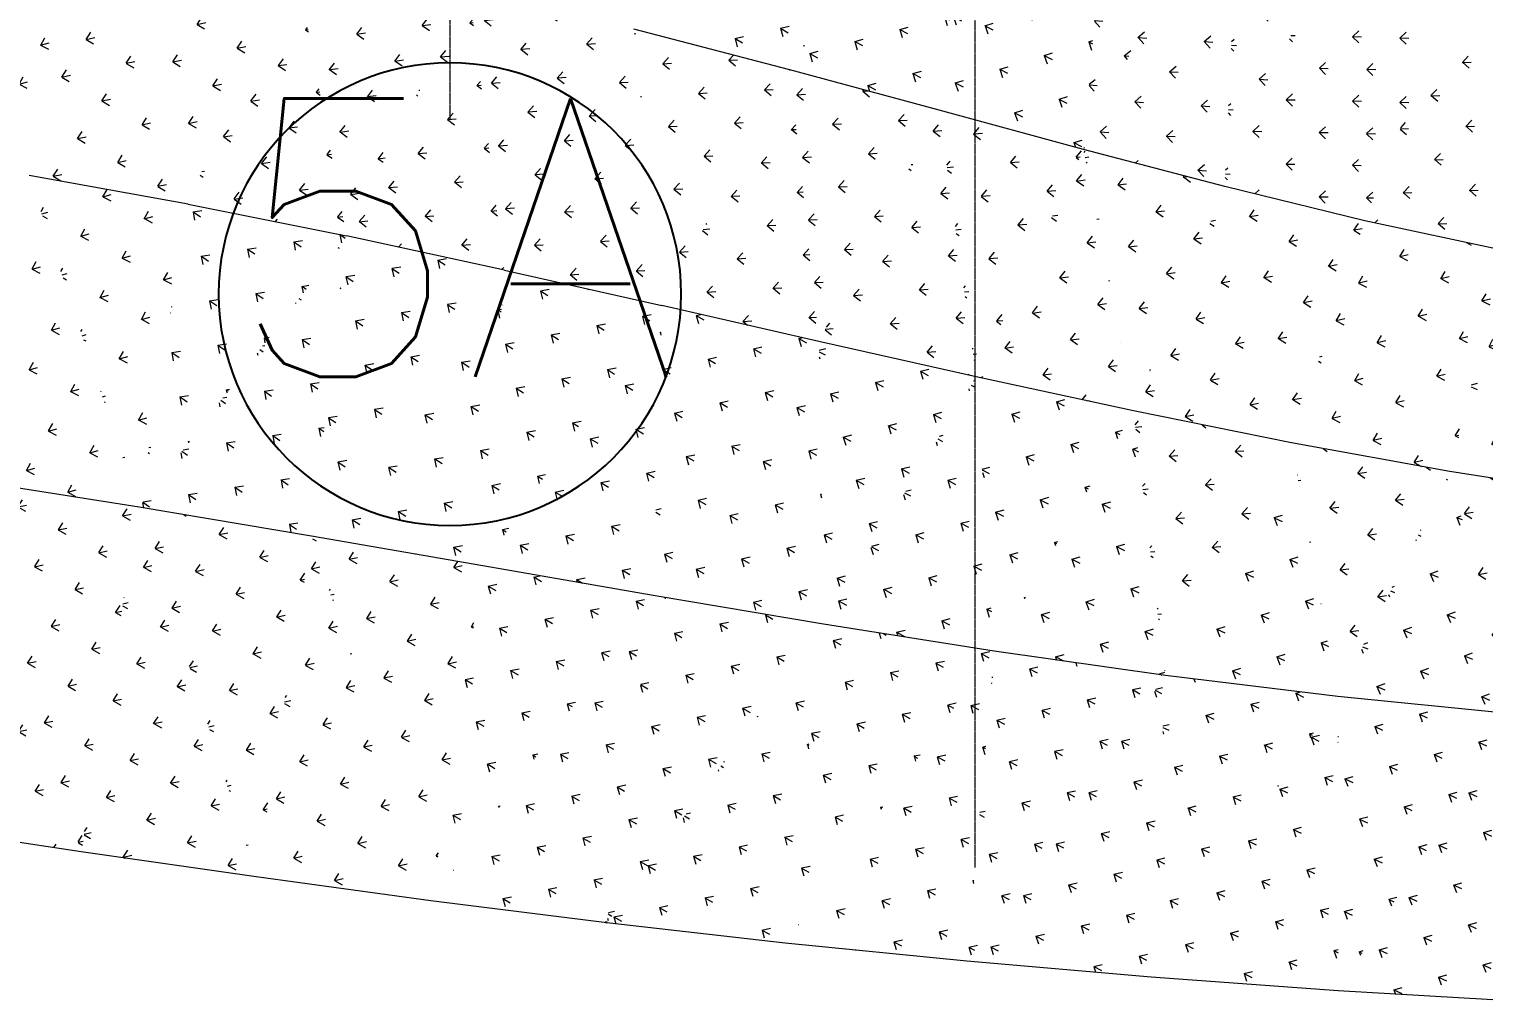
# Model space of a CAD drawing. Header units: millimetres. Extents: x 15878 to 679837, y -72324 to 391440.
# Drawn here: x 47227 to 55089, y -23580 to -18322 of the extents above; entities that cross this region are included whole.
import ezdxf

# ---------------------------------------------------------------- set-up
doc = ezdxf.new("R2010")
doc.units = ezdxf.units.MM
doc.linetypes.add('Grid Line__1_200_', pattern=[10.5, 6, -1.5, 1.5, -1.5])
for name, color, linetype, lineweight in [('A-ANNO-NOTE', 131, 'Continuous', 25), ('A-FLOR', 192, 'Continuous', 5), ('A-FLOR-PATT', 8, 'Continuous', 5), ('S-GRID', 1, 'Continuous', 5)]:
    doc.layers.add(name, color=color, linetype=linetype, lineweight=lineweight)
doc.styles.add('RomanS', font='romans__.ttf', dxfattribs={"height": 1504.746835})

# ---------------------------------------------------------------- blocks, each defined once
blk = doc.blocks.new('DLN_Generic Grid Head - Scale-1_500-2074307-1_F')
at = {"layer": 'A-ANNO-NOTE'}
for start, end in [(360, 180), (180, 360)]:
    blk.add_arc((0, 2.5), 2.5, start, end, dxfattribs=at)

msp = doc.modelspace()

# ---------------------------------------------------------------- hatches: boundary and pattern name
at = {"layer": 'A-FLOR-PATT'}
h = msp.add_hatch(dxfattribs=at)
h.set_pattern_fill('FP_592', color=256, style=0, pattern_type=2)
h.set_pattern_definition([(328.96, (29653.96, 57779.12), (246.0732, 55.38083), [47.498, -310.752]), (284.227, (29653.96, 57779.12), (246.0738, 55.37965), [46.445, -201.26]), (12.683, (29653.96, 57779.12), (-60.8757, 240.108), [47.293, -204.935])])
h.paths.add_polyline_path([(51339.2, -18541.6), (51598.2, -16614), (50495, -18321.6), (50762.6, -18391.4)], flags=0)
h = msp.add_hatch(dxfattribs=at)
h.set_pattern_fill('FP_591', color=256, style=0, pattern_type=2)
h.set_pattern_definition([(331.405, (26916.06, 57311.33), (243.5269, 65.8789), [47.494, -310.729]), (286.656, (26916.06, 57311.33), (243.52655, 65.88094), [46.448, -201.275]), (15.137, (26916.06, 57311.33), (-71.0002, 237.33125), [47.303, -204.978])])
h.paths.add_polyline_path([(51339.2, -18541.6), (52372, -16776.3), (51598.2, -16614), (51576.4, -16776.3)], flags=0)
h = msp.add_hatch(dxfattribs=at)
h.set_pattern_fill('FP_547', color=256, style=0, pattern_type=2)
h.set_pattern_definition([(331.199, (26343.9, 57048.63), (243.37653, 65.2355), [47.54, -311.03]), (286.576, (26343.9, 57048.63), (243.3765, 65.23515), [46.557, -201.746]), (15.005, (26343.9, 57048.63), (-70.838, 237.9833), [47.244, -204.724])])
h.paths.add_polyline_path([(52146.3, -18760.2), (52372, -16776.3), (51339.2, -18541.6), (51598.2, -18611.8)], flags=0)
h = msp.add_hatch(dxfattribs=at)
h.set_pattern_fill('FP_593', color=256, style=0, pattern_type=2)
h.set_pattern_definition([(333.261, (23679.14, 56429.41), (240.49574, 73.99736), [47.57, -311.224]), (288.753, (23679.14, 56429.41), (240.4956, 73.998), [46.618, -202.009]), (17.102, (23679.14, 56429.41), (-79.9287, 235.4291), [47.179, -204.443])])
h.paths.add_polyline_path([(52146.3, -18760.2), (53094.7, -16980.7), (52372, -16776.3), (52171.2, -18541.6)], flags=0)
h = msp.add_hatch(dxfattribs=at)
h.set_pattern_fill('FP_546', color=256, style=0, pattern_type=2)
h.set_pattern_definition([(333.295, (23438.94, 55961.4), (240.52637, 74.09918), [47.564, -311.186]), (288.767, (23438.94, 55961.4), (240.5256, 74.1016), [46.6, -201.934]), (17.123, (23438.94, 55961.4), (-79.958, 235.32), [47.19, -204.491])])
h.paths.add_polyline_path([(52926.3, -18972.3), (53094.7, -16980.7), (52146.3, -18760.2)], flags=0)
h = msp.add_hatch(dxfattribs=at)
h.set_pattern_fill('FP_594', color=256, style=0, pattern_type=2)
h.set_pattern_definition([(354.255, (-1881.87, 46776.78), (193.353, 155.64087), [47.546, -311.071]), (310.478, (-1881.87, 46776.78), (193.3527, 155.6409), [47.214, -204.595]), (38.832, (-1881.87, 46776.78), (-163.4617, 191.541), [46.54, -201.673])])
h.paths.add_polyline_path([(52926.3, -18972.3), (53779.6, -17211.8), (53094.7, -16980.7), (52944.3, -18760.2)], flags=0)
h = msp.add_hatch(dxfattribs=at)
h.set_pattern_fill('FP_551', color=256, style=0, pattern_type=2)
h.set_pattern_definition([(356.458, (-4024.55, 44807.69), (187.5452, 162.7533), [47.564, -311.187]), (312.681, (-4024.55, 44807.69), (187.5442, 162.75446), [47.164, -204.375]), (40.952, (-4024.55, 44807.69), (-170.5216, 184.9162), [46.56, -201.758])])
h.paths.add_polyline_path([(53689.3, -19173.1), (53779.6, -17211.8), (52926.3, -18972.3), (53087.3, -19014.7)], flags=0)
h = msp.add_hatch(dxfattribs=at)
h.set_pattern_fill('FP_584', color=256, style=0, pattern_type=2)
h.set_pattern_definition([(356.109, (-4179.3, 44481.27), (187.1878, 161.67938), [47.492, -310.716]), (312.462, (-4179.3, 44481.27), (187.1859, 161.6813), [47.27, -204.837]), (40.818, (-4179.3, 44481.27), (-170.1947, 185.988), [46.377, -200.968])])
h.paths.add_polyline_path([(53689.3, -19173.1), (54440, -17454.3), (53779.6, -17211.8), (53698.5, -18972.3)], flags=0)
h = msp.add_hatch(dxfattribs=at)
h.set_pattern_fill('FP_413', color=256, style=0, pattern_type=2)
h.set_pattern_definition([(16.092, (-18768.89, 31710.85), (116.56392, 212.94176), [47.181, -308.681]), (333.105, (-18768.9, 31710.85), (116.5655, 212.94116), [47.379, -205.307]), (61.304, (-18768.9, 31710.85), (-225.3558, 114.30195), [45.517, -197.241])])
h.paths.add_polyline_path([(47227.4, -19113), (46649.1, -17479.8), (46362, -18980.1), (46882.2, -19060)], flags=0)
h = msp.add_hatch(dxfattribs=at)
h.set_pattern_fill('FP_419', color=256, style=0, pattern_type=2)
h.set_pattern_definition([(15.702, (-18649.69, 31212.38), (116.47926, 211.6381), [47.038, -307.743]), (332.809, (-18649.7, 31212.38), (116.47924, 211.6384), [47.442, -205.583]), (61.173, (-18649.7, 31212.38), (-225.063, 115.6217), [45.295, -196.279])])
h.paths.add_polyline_path([(47227.4, -19113), (47653.7, -17696.4), (46649.1, -17479.8), (47142.9, -18874.1)], flags=0)
h = msp.add_hatch(dxfattribs=at)
h.set_pattern_fill('FP_548', color=256, style=0, pattern_type=2)
h.set_pattern_definition([(358.988, (-6628.09, 41947.78), (179.6109, 170.53035), [47.541, -311.036]), (315.329, (-6628.1, 41947.78), (179.6125, 170.5298), [47.17, -204.404]), (43.514, (-6628.1, 41947.78), (-178.9084, 176.8654), [46.438, -201.233])])
h.paths.add_polyline_path([(54445.1, -19357.5), (54440, -17454.3), (53689.3, -19173.1), (54440, -19356.3)], flags=0)
h = msp.add_hatch(dxfattribs=at)
h.set_pattern_fill('FP_583', color=256, style=0, pattern_type=2)
h.set_pattern_definition([(358.531, (-6764.05, 41567.99), (179.1691, 169.1054), [47.434, -310.334]), (315.032, (-6764.05, 41567.99), (179.1713, 169.10286), [47.3, -204.966]), (43.344, (-6764.05, 41567.99), (-178.47825, 178.27894), [46.194, -200.176])])
h.paths.add_polyline_path([(54445.1, -19357.5), (55089.2, -17692.9), (54440, -17454.3), (54444.6, -19173.1)], flags=0)
h = msp.add_hatch(dxfattribs=at)
h.set_pattern_fill('FP_412', color=256, style=0, pattern_type=2)
h.set_pattern_definition([(12.089, (-15859.97, 33969.88), (131.5728, 203.51363), [47.233, -309.022]), (329.263, (-15859.97, 33969.88), (131.57416, 203.5127), [47.29, -204.922]), (57.117, (-15859.97, 33969.88), (-216.7818, 128.9031), [45.439, -196.902])])
h.paths.add_polyline_path([(48087.5, -19267.8), (47653.7, -17696.4), (47227.4, -19113), (47822.3, -19220.1)], flags=0)
h = msp.add_hatch(dxfattribs=at)
h.set_pattern_fill('FP_420', color=256, style=0, pattern_type=2)
h.set_pattern_definition([(11.96, (-15844.22, 33685.99), (131.5226, 203.08677), [47.191, -308.748]), (329.17, (-15844.22, 33686), (131.5234, 203.086), [47.315, -205.033]), (57.072, (-15844.22, 33686), (-216.6897, 129.32585), [45.367, -196.589])])
h.paths.add_polyline_path([(48087.5, -19267.8), (48655.3, -17897.2), (47653.7, -17696.4), (47822.3, -18307)], flags=0)
h = msp.add_hatch(dxfattribs=at)
h.set_pattern_fill('FP_549', color=256, style=0, pattern_type=2)
h.set_pattern_definition([(2.084, (-9545.88, 38426.1), (169.45507, 179.4879), [47.51, -310.832]), (318.577, (-9545.88, 38426.1), (169.45245, 179.4904), [47.173, -204.416]), (46.647, (-9545.88, 38426.1), (-188.6505, 166.4566), [46.283, -200.559])])
h.paths.add_polyline_path([(55203.8, -19520.5), (55089.2, -17692.9), (54445.1, -19357.5), (55089.2, -19495.9)], flags=0)
h = msp.add_hatch(dxfattribs=at)
h.set_pattern_fill('FP_417', color=256, style=0, pattern_type=2)
h.set_pattern_definition([(7.634, (-12466.64, 36934.1), (148.12828, 192.30445), [47.33, -309.655]), (324.841, (-12466.64, 36934.1), (148.1279, 192.3045), [47.174, -204.421]), (52.394, (-12466.64, 36934.1), (-205.6949, 144.8789), [45.514, -197.226])])
h.paths.add_polyline_path([(48943.3, -19439.8), (48655.3, -17897.2), (48087.5, -19267.8), (48655.3, -19381.9)], flags=0)
h = msp.add_hatch(dxfattribs=at)
h.set_pattern_fill('FP_422', color=256, style=0, pattern_type=2)
h.set_pattern_definition([(7.523, (-12463.08, 36628.25), (148.06273, 191.94115), [47.298, -309.449]), (324.765, (-12463.08, 36628.25), (148.0613, 191.942), [47.2, -204.534]), (52.353, (-12463.08, 36628.25), (-205.6127, 145.2372), [45.452, -196.96])])
h.paths.add_polyline_path([(48943.3, -19439.8), (49603.7, -18105.2), (48655.3, -17897.2), (48734.5, -18321.6)], flags=0)
h = msp.add_hatch(dxfattribs=at)
h.set_pattern_fill('FP_421', color=256, style=0, pattern_type=2)
h.set_pattern_definition([(4.58, (-10032.43, 38533.89), (158.9485, 183.84324), [47.389, -310.041]), (321.799, (-10032.43, 38533.89), (158.9454, 183.8447), [47.085, -204.036]), (49.154, (-10032.43, 38533.89), (-197.34115, 155.3011), [45.568, -197.46])])
h.paths.add_polyline_path([(49795.9, -19624), (49603.7, -18105.2), (48943.3, -19439.8), (49704.6, -19604.3)], flags=0)
h = msp.add_hatch(dxfattribs=at)
h.set_pattern_fill('FP_423', color=256, style=0, pattern_type=2)
h.set_pattern_definition([(4.42, (-10039.47, 38173.5), (158.8309, 183.32686), [47.348, -309.77]), (321.691, (-10039.47, 38173.5), (158.834, 183.3252), [47.127, -204.215]), (49.094, (-10039.47, 38173.5), (-197.2219, 155.8087), [45.48, -197.081])])
h.paths.add_polyline_path([(49795.9, -19624), (50495, -18321.6), (49603.7, -18105.2), (49791.1, -19586.3)], flags=0)
h = msp.add_hatch(dxfattribs=at)
h.set_pattern_fill('FP_382', color=256, style=0, pattern_type=2)
h.set_pattern_definition([(3.236, (-9021.92, 38563.41), (163.40228, 179.7605), [47.405, -310.148]), (320.5, (-9021.92, 38563.41), (163.40175, 179.7606), [47.039, -203.836]), (47.73, (-9021.92, 38563.41), (-193.58344, 159.574), [45.549, -197.379])])
h.paths.add_polyline_path([(50646.4, -19815.6), (50495, -18321.6), (49795.9, -19624), (50495, -19781.5)], flags=0)
h = msp.add_hatch(dxfattribs=at)
h.set_pattern_fill('FP_424', color=256, style=0, pattern_type=2)
h.set_pattern_definition([(3.022, (-9036.02, 38170.11), (163.2323, 179.07454), [47.352, -309.798]), (320.359, (-9036.02, 38170.1), (163.23166, 179.0754), [47.096, -204.082]), (47.65, (-9036.02, 38170.1), (-193.4208, 160.2455), [45.433, -196.874])])
h.paths.add_polyline_path([(50646.4, -19815.6), (51339.2, -18541.6), (50495, -18321.6), (50627, -19624)], flags=0)
h = msp.add_hatch(dxfattribs=at)
h.set_pattern_fill('FP_381', color=256, style=0, pattern_type=2)
h.set_pattern_definition([(3.394, (-9340.74, 37288.99), (162.54502, 179.87746), [47.387, -310.03]), (320.748, (-9340.74, 37289), (162.5442, 179.8777), [47.033, -203.811]), (47.897, (-9340.74, 37289), (-194.2441, 158.7202), [45.457, -196.982])])
h.paths.add_polyline_path([(51495.9, -20009.7), (51339.2, -18541.6), (50646.4, -19815.6), (51339.2, -19973.9)], flags=0)
h = msp.add_hatch(dxfattribs=at)
h.set_pattern_fill('FP_418', color=256, style=0, pattern_type=2)
h.set_pattern_definition([(3.127, (-9346.37, 36879.33), (162.3322, 179.02167), [47.319, -309.581]), (320.57, (-9346.37, 36879.33), (162.3322, 179.0211), [47.102, -204.11]), (47.799, (-9346.37, 36879.33), (-194.0365, 159.5531), [45.312, -196.35])])
h.paths.add_polyline_path([(51495.9, -20009.7), (52146.3, -18760.2), (51339.2, -18541.6), (51450.7, -19586.3)], flags=0)
h = msp.add_hatch(dxfattribs=at)
h.set_pattern_fill('FP_386', color=256, style=0, pattern_type=2)
h.set_pattern_definition([(4.811, (-10745.14, 34905.57), (157.20008, 183.4616), [47.337, -309.699]), (322.293, (-10745.14, 34905.57), (157.1995, 183.46115), [47.062, -203.937]), (49.408, (-10745.14, 34905.57), (-198.5769, 153.5179), [45.3, -196.299])])
h.paths.add_polyline_path([(52345.4, -20201.4), (52146.3, -18760.2), (51495.9, -20009.7), (52146.3, -20156.5)], flags=0)
h = msp.add_hatch(dxfattribs=at)
h.set_pattern_fill('FP_416', color=256, style=0, pattern_type=2)
h.set_pattern_definition([(4.501, (-10720.82, 34493.9), (156.9623, 182.45956), [47.251, -309.14]), (322.082, (-10720.82, 34493.9), (156.96535, 182.45815), [47.138, -204.263]), (49.296, (-10720.82, 34493.9), (-198.3296, 154.491), [45.128, -195.556])])
h.paths.add_polyline_path([(52345.4, -20201.4), (52926.3, -18972.3), (52146.3, -18760.2), (52318.9, -20009.7)], flags=0)
h = msp.add_hatch(dxfattribs=at)
h.set_pattern_fill('FP_385', color=256, style=0, pattern_type=2)
h.set_pattern_definition([(7.223, (-12906.66, 31581.99), (148.08946, 189.4731), [47.253, -309.15]), (324.855, (-12906.66, 31581.99), (148.0878, 189.4754), [47.119, -204.18]), (51.99, (-12906.66, 31581.99), (-205.48696, 144.65946), [45.09, -195.39])])
h.paths.add_polyline_path([(53196, -20385.8), (52926.3, -18972.3), (52345.4, -20201.4), (53087.3, -20362.2)], flags=0)
h = msp.add_hatch(dxfattribs=at)
h.set_pattern_fill('FP_414', color=256, style=0, pattern_type=2)
h.set_pattern_definition([(6.888, (-12834.6, 31186.25), (147.86315, 188.3787), [47.152, -308.492]), (324.621, (-12834.6, 31186.25), (147.8626, 188.3793), [47.192, -204.5]), (51.871, (-12834.6, 31186.25), (-205.2146, 145.7249), [44.902, -194.576])])
h.paths.add_polyline_path([(53196, -20385.8), (53689.3, -19173.1), (52926.3, -18972.3), (53087.3, -19815.9)], flags=0)
h = msp.add_hatch(dxfattribs=at)
h.set_pattern_fill('FP_210', color=256, style=0, pattern_type=2)
h.set_pattern_definition([(15.566, (-20972.66, 33394.77), (119.64598, 213.36977), [47.264, -309.227]), (332.255, (-20972.66, 33394.77), (119.6456, 213.37005), [47.407, -205.432]), (60.719, (-20972.66, 33394.77), (-223.7703, 117.7045), [45.867, -198.758])])
h.paths.add_polyline_path([(47822.3, -20905.4), (47227.4, -19113), (46882.2, -20757), (47227.4, -20811.5)], flags=0)
h = msp.add_hatch(dxfattribs=at)
h.set_pattern_fill('FP_251', color=256, style=0, pattern_type=2)
h.set_pattern_definition([(15.452, (-20923.7, 33252.44), (119.62276, 212.98995), [47.224, -308.964]), (332.17, (-20923.7, 33252.44), (119.6207, 212.9914), [47.428, -205.521]), (60.68, (-20923.7, 33252.44), (-223.691, 118.0901), [45.803, -198.48])])
h.paths.add_polyline_path([(47822.3, -20905.4), (48087.5, -19267.8), (47227.4, -19113), (47813.1, -20877.7)], flags=0)
h = msp.add_hatch(dxfattribs=at)
h.set_pattern_fill('FP_376', color=256, style=0, pattern_type=2)
h.set_pattern_definition([(10.344, (-15461.42, 27519.86), (136.02977, 196.756), [47.138, -308.399]), (328.123, (-15461.42, 27519.86), (136.029, 196.7565), [47.191, -204.496]), (55.342, (-15461.42, 27519.86), (-213.7297, 132.9143), [44.85, -194.351])])
h.paths.add_polyline_path([(54048.8, -20558), (53689.3, -19173.1), (53196, -20385.8), (53689.3, -20485.4)], flags=0)
h = msp.add_hatch(dxfattribs=at)
h.set_pattern_fill('FP_415', color=256, style=0, pattern_type=2)
h.set_pattern_definition([(10.013, (-15339.42, 27165.81), (135.85153, 195.65995), [47.03, -307.69]), (327.885, (-15339.42, 27165.81), (135.8514, 195.65996), [47.256, -204.775]), (55.226, (-15339.42, 27165.8), (-213.4636, 133.987), [44.662, -193.536])])
h.paths.add_polyline_path([(54048.8, -20558), (54445.1, -19357.5), (53689.3, -19173.1), (53796.5, -19586.3)], flags=0)
h = msp.add_hatch(dxfattribs=at)
h.set_pattern_fill('FP_241', color=256, style=0, pattern_type=2)
h.set_pattern_definition([(325.607, (33520.01, 59084.65), (249.60572, 38.9637), [47.297, -309.438]), (280.545, (33520, 59084.65), (249.606, 38.96284), [45.863, -198.74]), (8.872, (33520, 59084.65), (-44.76404, 240.4723), [47.368, -205.261])])
h.paths.add_polyline_path([(47822.3, -20905.4), (48943.3, -19439.8), (48087.5, -19267.8), (47846.3, -20757)], flags=0)
h = msp.add_hatch(dxfattribs=at)
h.set_pattern_fill('FP_377', color=256, style=0, pattern_type=2)
h.set_pattern_definition([(13.871, (-18065.59, 22990.06), (122.05473, 204.22255), [47.002, -307.509]), (331.772, (-18065.59, 22990.06), (122.0575, 204.2205), [47.268, -204.829]), (59.135, (-18065.59, 22990.06), (-222.11696, 119.235), [44.609, -193.307])])
h.paths.add_polyline_path([(54904.9, -20713.2), (54445.1, -19357.5), (54048.8, -20558), (54445.1, -20629.9)], flags=0)
h = msp.add_hatch(dxfattribs=at)
h.set_pattern_fill('FP_387', color=256, style=0, pattern_type=2)
h.set_pattern_definition([(13.58, (-17915.46, 22708.92), (121.95565, 203.2508), [46.9, -306.842]), (331.558, (-17915.46, 22708.92), (121.9543, 203.2515), [47.317, -205.04]), (59.035, (-17915.46, 22708.92), (-221.897, 120.1917), [44.444, -192.589])])
h.paths.add_polyline_path([(54904.9, -20713.2), (55203.8, -19520.5), (54445.1, -19357.5), (54852.2, -20558)], flags=0)
h = msp.add_hatch(dxfattribs=at)
h.set_pattern_fill('FP_207', color=256, style=0, pattern_type=2)
h.set_pattern_definition([(325.775, (33472.52, 58618.28), (249.6924, 39.52656), [47.24, -309.066]), (280.603, (33472.52, 58618.28), (249.69224, 39.527), [45.768, -198.328]), (8.995, (33472.52, 58618.28), (-44.91276, 239.9286), [47.4, -205.401])])
h.paths.add_polyline_path([(48753.7, -21062.1), (48943.3, -19439.8), (47822.3, -20905.4)], flags=0)
h = msp.add_hatch(dxfattribs=at)
h.set_pattern_fill('FP_240', color=256, style=0, pattern_type=2)
h.set_pattern_definition([(327.021, (31527.52, 57925.19), (248.2683, 44.76106), [47.344, -309.746]), (282.104, (31527.52, 57925.19), (248.2684, 44.7617), [45.858, -198.716]), (10.221, (31527.52, 57925.19), (-51.2864, 239.1354), [47.301, -204.971])])
h.paths.add_polyline_path([(48753.7, -21062.1), (49795.9, -19624), (48943.3, -19439.8), (48772, -20905.4)], flags=0)
h = msp.add_hatch(dxfattribs=at)
h.set_pattern_fill('FP_379', color=256, style=0, pattern_type=2)
h.set_pattern_definition([(17.497, (-20450.36, 18327.91), (107.41586, 211.03524), [46.864, -306.605]), (335.482, (-20450.36, 18327.9), (107.41956, 211.03385), [47.337, -205.125]), (63.024, (-20450.36, 18327.9), (-229.69876, 104.7629), [44.4, -192.4])])
h.paths.add_polyline_path([(55765.3, -20846.5), (55203.8, -19520.5), (54904.9, -20713.2), (55740.5, -20842.7)], flags=0)
h = msp.add_hatch(dxfattribs=at)
h.set_pattern_fill('FP_208', color=256, style=0, pattern_type=2)
h.set_pattern_definition([(327.243, (31542.4, 57375.17), (248.38943, 45.49033), [47.275, -309.293]), (282.182, (31542.4, 57375.17), (248.3906, 45.4871), [45.734, -198.18]), (10.378, (31542.4, 57375.17), (-51.4726, 238.42105), [47.348, -205.173])])
h.paths.add_polyline_path([(49678.9, -21222.8), (49795.9, -19624), (48753.7, -21062.1)], flags=0)
h = msp.add_hatch(dxfattribs=at)
h.set_pattern_fill('FP_243', color=256, style=0, pattern_type=2)
h.set_pattern_definition([(328.407, (29668.33, 56637.36), (246.81993, 50.33573), [47.378, -309.972]), (283.623, (29668.33, 56637.36), (246.8201, 50.3362), [45.829, -198.593]), (11.527, (29668.33, 56637.36), (-57.5697, 237.545), [47.231, -204.669])])
h.paths.add_polyline_path([(49678.9, -21222.8), (50646.4, -19815.6), (49795.9, -19624), (49690.6, -21062.1)], flags=0)
h = msp.add_hatch(dxfattribs=at)
h.set_pattern_fill('FP_200', color=256, style=0, pattern_type=2)
h.set_pattern_definition([(328.684, (29748.73, 56016.77), (246.97798, 51.23094), [47.298, -309.444]), (283.723, (29748.73, 56016.77), (246.97815, 51.2296), [45.676, -197.929]), (11.719, (29748.73, 56016.77), (-57.7922, 236.6506), [47.294, -204.942])])
h.paths.add_polyline_path([(50600.4, -21383), (50646.4, -19815.6), (49678.9, -21222.8), (49704.6, -21227.3)], flags=0)
h = msp.add_hatch(dxfattribs=at)
h.set_pattern_fill('FP_244', color=256, style=0, pattern_type=2)
h.set_pattern_definition([(329.804, (27904.76, 55221.11), (245.23724, 55.83943), [47.403, -310.135]), (285.145, (27904.76, 55221.1), (245.2371, 55.8387), [45.778, -198.369]), (12.827, (27904.76, 55221.1), (-63.7858, 235.66716), [47.159, -204.355])])
h.paths.add_polyline_path([(50600.4, -21383), (51495.9, -20009.7), (50646.4, -19815.6), (50605.1, -21222.8)], flags=0)
h = msp.add_hatch(dxfattribs=at)
h.set_pattern_fill('FP_201', color=256, style=0, pattern_type=2)
h.set_pattern_definition([(330.14, (28056.52, 54541), (245.43285, 56.91163), [47.311, -309.533]), (285.269, (28056.52, 54541), (245.4332, 56.9111), [45.593, -197.569]), (13.055, (28056.52, 54541), (-64.03705, 234.5779), [47.24, -204.706])])
h.paths.add_polyline_path([(51520.7, -21538.2), (51495.9, -20009.7), (50600.4, -21383), (51495.9, -21534)], flags=0)
h = msp.add_hatch(dxfattribs=at)
h.set_pattern_fill('FP_242', color=256, style=0, pattern_type=2)
h.set_pattern_definition([(331.259, (26193.26, 53668.75), (243.47414, 61.4508), [47.421, -310.249]), (286.722, (26193.26, 53668.75), (243.4738, 61.4509), [45.702, -198.042]), (14.165, (26193.26, 53668.75), (-70.1308, 233.4366), [47.083, -204.026])])
h.paths.add_polyline_path([(51520.7, -21538.2), (52345.4, -20201.4), (51495.9, -20009.7), (51518.1, -21383)], flags=0)
h = msp.add_hatch(dxfattribs=at)
h.set_pattern_fill('FP_203', color=256, style=0, pattern_type=2)
h.set_pattern_definition([(331.66, (26423.98, 52939.5), (243.7043, 62.72013), [47.317, -309.567]), (286.872, (26423.98, 52939.5), (243.7042, 62.71804), [45.483, -197.093]), (14.432, (26423.98, 52939.5), (-70.4037, 232.1344), [47.184, -204.462])])
h.paths.add_polyline_path([(52442.3, -21683.8), (52345.4, -20201.4), (51520.7, -21538.2), (52345.4, -21668.5)], flags=0)
h = msp.add_hatch(dxfattribs=at)
h.set_pattern_fill('FP_245', color=256, style=0, pattern_type=2)
h.set_pattern_definition([(332.83, (24483.55, 51964.98), (241.4471, 67.39068), [47.432, -310.324]), (288.416, (24483.55, 51964.98), (241.4464, 67.3905), [45.602, -197.607]), (15.595, (24483.55, 51964.98), (-76.8333, 230.7534), [47.002, -203.674])])
h.paths.add_polyline_path([(52442.3, -21683.8), (53196, -20385.8), (52345.4, -20201.4), (52432.8, -21538.2)], flags=0)
h = msp.add_hatch(dxfattribs=at)
h.set_pattern_fill('FP_202', color=256, style=0, pattern_type=2)
h.set_pattern_definition([(333.301, (24801.43, 51197.77), (241.70755, 68.87218), [47.315, -309.559]), (288.594, (24801.43, 51197.77), (241.7082, 68.8689), [45.345, -196.496]), (15.904, (24801.43, 51197.77), (-77.1154, 229.2173), [47.124, -204.204])])
h.paths.add_polyline_path([(53367.8, -21815.6), (53196, -20385.8), (52442.3, -21683.8), (53196, -21791.1)], flags=0)
h = msp.add_hatch(dxfattribs=at)
h.set_pattern_fill('FP_211', color=256, style=0, pattern_type=2)
h.set_pattern_definition([(4.077, (-11560.72, 34721.53), (160.4883, 181.35518), [47.399, -310.109]), (321.511, (-11560.72, 34721.53), (160.4871, 181.35626), [46.979, -203.576]), (48.493, (-11560.72, 34721.53), (-196.11496, 155.9388), [45.407, -196.763])])
h.paths.add_polyline_path([(53367.8, -21815.6), (54048.8, -20558), (53196, -20385.8), (53351.9, -21683.8)], flags=0)
h = msp.add_hatch(dxfattribs=at)
h.set_pattern_fill('FP_204', color=256, style=0, pattern_type=2)
h.set_pattern_definition([(335.127, (23127.08, 49295.68), (239.3186, 75.6023), [47.31, -309.523]), (290.508, (23127.08, 49295.68), (239.31794, 75.6048), [45.18, -195.78]), (17.532, (23127.08, 49295.68), (-84.41645, 225.68904), [47.058, -203.918])])
h.paths.add_polyline_path([(54299.5, -21929.1), (54048.8, -20558), (53367.8, -21815.6), (54048.8, -21898.6)], flags=0)
h = msp.add_hatch(dxfattribs=at)
h.set_pattern_fill('FP_209', color=256, style=0, pattern_type=2)
h.set_pattern_definition([(6.929, (-13789.75, 30667.26), (149.9285, 188.24312), [47.322, -309.602]), (324.613, (-13789.75, 30667.26), (149.9263, 188.2447), [47.007, -203.697]), (51.464, (-13789.75, 30667.26), (-204.3874, 145.1843), [45.123, -195.531])])
h.paths.add_polyline_path([(54299.5, -21929.1), (54904.9, -20713.2), (54048.8, -20558), (54278.7, -21815.6)], flags=0)
h = msp.add_hatch(dxfattribs=at)
h.set_pattern_fill('FP_212', color=256, style=0, pattern_type=2)
h.set_pattern_definition([(337.186, (21292.6, 47218.37), (236.34983, 83.09627), [47.31, -309.522]), (292.685, (21292.6, 47218.37), (236.3492, 83.09805), [45.004, -195.019]), (19.371, (21292.6, 47218.37), (-92.5673, 221.4554), [46.975, -203.557])])
h.paths.add_polyline_path([(55238, -22023.3), (54904.9, -20713.2), (54299.5, -21929.1), (55203.8, -22019.9)], flags=0)
h = msp.add_hatch(dxfattribs=at)
h.set_pattern_fill('FP_220', color=256, style=0, pattern_type=2)
h.set_pattern_definition([(10.078, (-15993.92, 26181.9), (137.895, 195.18773), [47.227, -308.98]), (328.024, (-15993.92, 26181.9), (137.8968, 195.18646), [47.04, -203.841]), (54.76, (-15993.92, 26181.9), (-212.81634, 132.8554), [44.809, -194.174])])
h.paths.add_polyline_path([(55238, -22023.3), (55765.3, -20846.5), (54904.9, -20713.2), (55214, -21929.1)], flags=0)
h = msp.add_hatch(dxfattribs=at)
h.set_pattern_fill('FP_47', color=256, style=0, pattern_type=2)
h.set_pattern_definition([(12.329, (-16520.72, 30417.85), (128.32976, 199.3296), [47.098, -308.135]), (330.552, (-16520.72, 30417.85), (128.33005, 199.3296), [47.092, -204.067]), (57.226, (-16520.72, 30417.85), (-218.7096, 123.4786), [44.45, -192.617])])
h.paths.add_polyline_path([(47509.3, -22767.9), (46882.2, -20757), (46556.4, -22625.4), (46882.2, -22674.1)], flags=0)
h = msp.add_hatch(dxfattribs=at)
h.set_pattern_fill('FP_75', color=256, style=0, pattern_type=2)
h.set_pattern_definition([(12.253, (-16496.75, 30329.38), (128.30512, 199.076), [47.075, -307.986]), (330.499, (-16496.75, 30329.38), (128.3042, 199.07694), [47.108, -204.134]), (57.199, (-16496.75, 30329.38), (-218.6688, 123.719), [44.408, -192.433])])
h.paths.add_polyline_path([(47509.3, -22767.9), (47822.3, -20905.4), (46882.2, -20757), (47464.9, -22625.4)], flags=0)
h = msp.add_hatch(dxfattribs=at)
h.set_pattern_fill('FP_44', color=256, style=0, pattern_type=2)
h.set_pattern_definition([(12.517, (-16823.75, 29331.28), (127.66958, 199.63573), [47.099, -308.141]), (330.765, (-16823.75, 29331.28), (127.66765, 199.6382), [47.084, -204.03]), (57.401, (-16823.75, 29331.28), (-219.12666, 122.6439), [44.432, -192.537])])
h.paths.add_polyline_path([(48454.6, -22904.2), (47822.3, -20905.4), (47509.3, -22767.9), (47822.3, -22813)], flags=0)
h = msp.add_hatch(dxfattribs=at)
h.set_pattern_fill('FP_76', color=256, style=0, pattern_type=2)
h.set_pattern_definition([(12.294, (-16759.8, 29106.26), (127.59032, 198.89157), [47.03, -307.694]), (330.608, (-16759.8, 29106.26), (127.5889, 198.89265), [47.129, -204.225]), (57.32, (-16759.8, 29106.26), (-219.0004, 123.3594), [44.306, -191.993])])
h.paths.add_polyline_path([(48454.6, -22904.2), (48753.7, -21062.1), (47822.3, -20905.4), (48411.5, -22767.9)], flags=0)
h = msp.add_hatch(dxfattribs=at)
h.set_pattern_fill('FP_40', color=256, style=0, pattern_type=2)
h.set_pattern_definition([(12.945, (-17183.88, 27845.73), (125.98874, 200.26815), [47.087, -308.064]), (331.262, (-17183.88, 27845.73), (125.9907, 200.26635), [47.074, -203.986]), (57.826, (-17183.88, 27845.73), (-220.1368, 120.7088), [44.363, -192.239])])
h.paths.add_polyline_path([(49399, -23032.9), (48753.7, -21062.1), (48454.6, -22904.2), (48753.7, -22944.9)], flags=0)
h = msp.add_hatch(dxfattribs=at)
h.set_pattern_fill('FP_79', color=256, style=0, pattern_type=2)
h.set_pattern_definition([(12.587, (-17076.4, 27497.16), (125.87092, 199.07248), [46.976, -307.341]), (331.01, (-17076.4, 27497.16), (125.87105, 199.07266), [47.144, -204.291]), (57.696, (-17076.4, 27497.16), (-219.93246, 121.85686), [44.161, -191.366])])
h.paths.add_polyline_path([(49399, -23032.9), (49678.9, -21222.8), (48753.7, -21062.1), (49356.9, -22904.2)], flags=0)
h = msp.add_hatch(dxfattribs=at)
h.set_pattern_fill('FP_80', color=256, style=0, pattern_type=2)
h.set_pattern_definition([(329.638, (31466.34, 49753.18), (246.1382, 48.77746), [47.077, -308.001]), (284.784, (31466.34, 49753.18), (246.138, 48.7762), [44.263, -191.808]), (11.209, (31466.34, 49753.18), (-60.24044, 228.256), [47.048, -203.876])])
h.paths.add_polyline_path([(49399, -23032.9), (50600.4, -21383), (49678.9, -21222.8)], flags=0)
h = msp.add_hatch(dxfattribs=at)
h.set_pattern_fill('FP_41', color=256, style=0, pattern_type=2)
h.set_pattern_definition([(330.108, (31829.42, 49089.17), (246.3401, 50.2814), [46.929, -307.033]), (284.952, (31829.42, 49089.17), (246.3396, 50.2845), [43.993, -190.635]), (11.537, (31829.42, 49089.17), (-60.535, 226.6839), [47.141, -204.278])])
h.paths.add_polyline_path([(50349.6, -23152.7), (50600.4, -21383), (49399, -23032.9), (49704.6, -23071.4)], flags=0)
h = msp.add_hatch(dxfattribs=at)
h.set_pattern_fill('FP_78', color=256, style=0, pattern_type=2)
h.set_pattern_definition([(329.988, (31290.93, 48264.42), (245.84526, 49.599), [47.053, -307.844]), (285.144, (31290.93, 48264.42), (245.8452, 49.5985), [44.115, -191.167]), (11.406, (31290.93, 48264.42), (-61.46655, 227.1117), [47.025, -203.774])])
h.paths.add_polyline_path([(50349.6, -23152.7), (51520.7, -21538.2), (50600.4, -21383), (50366.6, -23032.9)], flags=0)
h = msp.add_hatch(dxfattribs=at)
h.set_pattern_fill('FP_43', color=256, style=0, pattern_type=2)
h.set_pattern_definition([(330.556, (31781.7, 47523.08), (246.0752, 51.41512), [46.873, -306.667]), (285.346, (31781.7, 47523.08), (246.075, 51.4184), [43.787, -189.745]), (11.802, (31781.7, 47523.08), (-61.8018, 225.20545), [47.135, -204.254])])
h.paths.add_polyline_path([(51313.2, -23262), (51520.7, -21538.2), (50349.6, -23152.7)], flags=0)
h = msp.add_hatch(dxfattribs=at)
h.set_pattern_fill('FP_81', color=256, style=0, pattern_type=2)
h.set_pattern_definition([(330.64, (30942.92, 46650.45), (245.2891, 51.54903), [47.023, -307.646]), (285.808, (30942.92, 46650.45), (245.2886, 51.55085), [43.932, -190.37]), (11.869, (30942.92, 46650.45), (-63.8279, 225.44), [46.996, -203.651])])
h.paths.add_polyline_path([(51313.2, -23262), (52442.3, -21683.8), (51520.7, -21538.2), (51326.4, -23152.7)], flags=0)
h = msp.add_hatch(dxfattribs=at)
h.set_pattern_fill('FP_42', color=256, style=0, pattern_type=2)
h.set_pattern_definition([(331.275, (31517.56, 45862.24), (245.52267, 53.57775), [46.822, -306.328]), (286.032, (31517.56, 45862.24), (245.5234, 53.577), [43.564, -188.776]), (12.31, (31517.56, 45862.24), (-64.1678, 223.3035), [47.119, -204.182])])
h.paths.add_polyline_path([(52294.4, -23359.8), (52442.3, -21683.8), (51313.2, -23262)], flags=0)
h = msp.add_hatch(dxfattribs=at)
h.set_pattern_fill('FP_66', color=256, style=0, pattern_type=2)
h.set_pattern_definition([(331.688, (30292.52, 44949.95), (244.31973, 55.05004), [46.993, -307.453]), (286.883, (30292.52, 44949.95), (244.3198, 55.0496), [43.726, -189.48]), (12.698, (30292.52, 44949.95), (-67.7285, 223.1543), [46.958, -203.486])])
h.paths.add_polyline_path([(52294.4, -23359.8), (53367.8, -21815.6), (52442.3, -21683.8), (52303, -23262)], flags=0)
h = msp.add_hatch(dxfattribs=at)
h.set_pattern_fill('FP_51', color=256, style=0, pattern_type=2)
h.set_pattern_definition([(332.331, (30875.22, 44165.17), (244.53428, 57.09663), [46.79, -306.123]), (287.11, (30875.22, 44165.17), (244.5338, 57.0987), [43.352, -187.857]), (13.143, (30875.22, 44165.17), (-68.0229, 220.97615), [47.083, -204.028])])
h.paths.add_polyline_path([(53291.4, -23445.6), (53367.8, -21815.6), (52294.4, -23359.8), (53087.3, -23428)], flags=0)
h = msp.add_hatch(dxfattribs=at)
h.set_pattern_fill('FP_59', color=256, style=0, pattern_type=2)
h.set_pattern_definition([(333.094, (29329.79, 43244.6), (242.90455, 60.0077), [46.968, -307.289]), (288.333, (29329.8, 43244.6), (242.9046, 60.0088), [43.519, -188.581]), (13.876, (29329.8, 43244.6), (-73.00094, 220.3204), [46.914, -203.293])])
h.paths.add_polyline_path([(53291.4, -23445.6), (54299.5, -21929.1), (53367.8, -21815.6), (53295.4, -23359.8)], flags=0)
h = msp.add_hatch(dxfattribs=at)
h.set_pattern_fill('FP_65', color=256, style=0, pattern_type=2)
h.set_pattern_definition([(333.679, (29834.89, 42511.58), (243.0797, 61.86103), [46.785, -306.089]), (288.538, (29834.9, 42511.58), (243.0784, 61.8626), [43.176, -187.097]), (14.278, (29834.9, 42511.58), (-73.2094, 218.3256), [47.03, -203.797])])
h.paths.add_polyline_path([(54301.6, -23519), (54299.5, -21929.1), (53291.4, -23445.6), (54299.5, -23518.8)], flags=0)
h = msp.add_hatch(dxfattribs=at)
h.set_pattern_fill('FP_60', color=256, style=0, pattern_type=2)
h.set_pattern_definition([(334.761, (28033.53, 41597.92), (241.0086, 66.08476), [46.96, -307.233]), (290.082, (28033.53, 41597.92), (241.0086, 66.0878), [43.343, -187.821]), (15.334, (28033.53, 41597.92), (-79.3724, 217.1103), [46.857, -203.048])])
h.paths.add_polyline_path([(54301.6, -23519), (55238, -22023.3), (54299.5, -21929.1), (54301.5, -23445.6)], flags=0)
h = msp.add_hatch(dxfattribs=at)
h.set_pattern_fill('FP_52', color=256, style=0, pattern_type=2)
h.set_pattern_definition([(335.262, (28425.83, 40926.5), (241.1417, 67.664), [46.806, -306.224]), (290.256, (28425.83, 40926.5), (241.1422, 67.6638), [43.049, -186.546]), (15.674, (28425.83, 40926.5), (-79.4901, 215.3963), [46.96, -203.495])])
h.paths.add_polyline_path([(55322.2, -23579.7), (55238, -22023.3), (54301.6, -23519), (55238, -23574.7)], flags=0)

# ---------------------------------------------------------------- linework, layer by layer
at = {"layer": 'A-FLOR'}
for p, q in [((51339.2, -18541.6), (50495, -18321.6)), ((51339.2, -18541.6), (51339.2, -18541.6)), ((52146.3, -18760.2), (51339.2, -18541.6)), ((52926.3, -18972.3), (52146.3, -18760.2)), ((52926.3, -18972.3), (52926.3, -18972.3)), ((53689.3, -19173.1), (52926.3, -18972.3)), ((48087.5, -19267.8), (47227.4, -19113)), ((54445.1, -19357.5), (53689.3, -19173.1)), ((48087.5, -19267.8), (48943.3, -19439.8)), ((54445.1, -19357.5), (54445.1, -19357.5)), ((55203.8, -19520.5), (54445.1, -19357.5)), ((49795.9, -19624), (48943.3, -19439.8)), ((49795.9, -19624), (50646.4, -19815.6)), ((51495.9, -20009.7), (50646.4, -19815.6)), ((52345.4, -20201.4), (51495.9, -20009.7)), ((53196, -20385.8), (52345.4, -20201.4)), ((54048.8, -20558), (53196, -20385.8)), ((54904.9, -20713.2), (54048.8, -20558)), ((55765.3, -20846.5), (54904.9, -20713.2)), ((47822.3, -20905.4), (46882.2, -20757)), ((48753.7, -21062.1), (47822.3, -20905.4)), ((48753.7, -21062.1), (48753.7, -21062.1)), ((49678.9, -21222.8), (48753.7, -21062.1)), ((50600.4, -21383), (49678.9, -21222.8)), ((50600.4, -21383), (50600.4, -21383)), ((51520.7, -21538.2), (50600.4, -21383)), ((52442.3, -21683.8), (51520.7, -21538.2)), ((53367.8, -21815.6), (52442.3, -21683.8)), ((54299.5, -21929.1), (53367.8, -21815.6)), ((55238, -22023.3), (54299.5, -21929.1)), ((47509.3, -22767.9), (46556.4, -22625.4)), ((48454.6, -22904.2), (47509.3, -22767.9)), ((49399, -23032.9), (48454.6, -22904.2)), ((50349.6, -23152.7), (49399, -23032.9)), ((51313.2, -23262), (50349.6, -23152.7)), ((52294.4, -23359.8), (51313.2, -23262)), ((53291.4, -23445.6), (52294.4, -23359.8)), ((54301.6, -23519), (53291.4, -23445.6)), ((55322.2, -23579.7), (54301.6, -23519))]:
    msp.add_line(p, q, dxfattribs=at)
at = {"layer": 'S-GRID', "color": 254, "linetype": 'Grid Line__1_200_'}
for p, q in [((49501.8, -6309.9), (49501.8, -18809.9)), ((52339.3, -22852.6), (52339.3, -10352.6))]:
    msp.add_line(p, q, dxfattribs=at)

# ---------------------------------------------------------------- block references
at = {"layer": 'A-ANNO-NOTE', "xscale": 500, "yscale": 500, "zscale": 500}
msp.add_blockref('DLN_Generic Grid Head - Scale-1_500-2074307-1_F', (49501.8, -21004.3), dxfattribs=at)

# ---------------------------------------------------------------- texts
at = {"layer": 'A-ANNO-NOTE', "lineweight": 5, "insert": (49508.8, -18695.9), "char_height": 1504.75, "width": 3258, "attachment_point": 2, "line_spacing_factor": 0.964689, "style": 'RomanS'}
msp.add_mtext('5A', dxfattribs=at)

doc.saveas('drawing.dxf')
